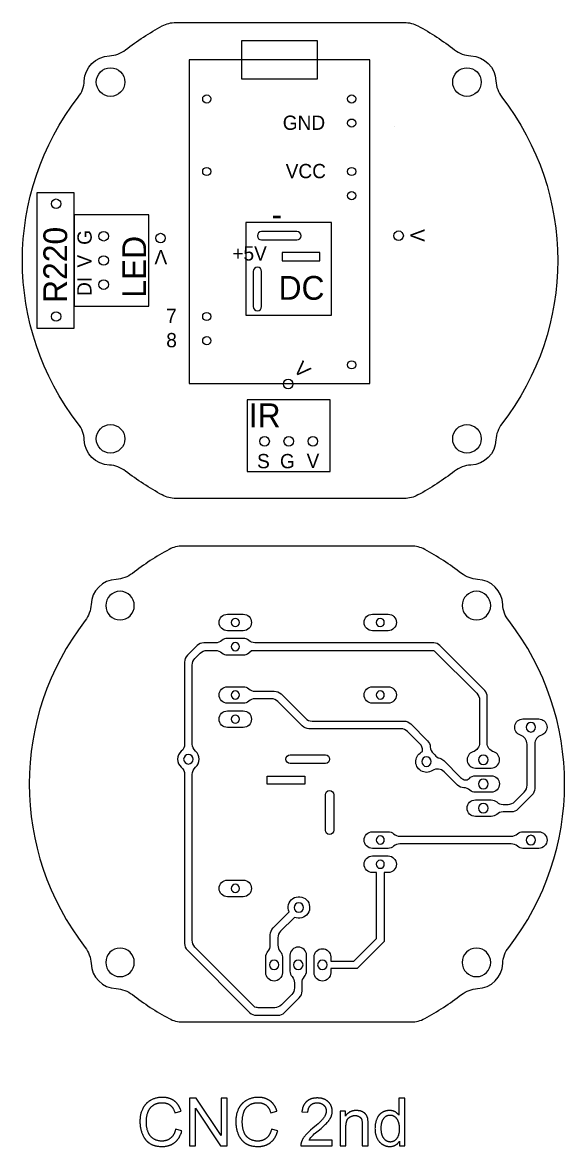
# Model space of a CAD drawing. Extents: x -280 to -109, y 243 to 362.
# Drawn here: x -166 to -109, y 243.9 to 362 of the extents above; entities that cross this region are included whole.
import ezdxf

# ---------------------------------------------------------------- set-up
doc = ezdxf.new("R2010")
doc.units = 0
for name, color, linetype in [('DEFAULT', 7, 'CONTINUOUS'), ('HOLES', 12, 'CONTINUOUS'), ('MASK', 7, 'CONTINUOUS'), ('TRACES', 96, 'CONTINUOUS')]:
    doc.layers.add(name, color=color, linetype=linetype)
doc.styles.add('MILLIMETER_SMALL', font='txt')

msp = doc.modelspace()

# ---------------------------------------------------------------- linework, layer by layer
at = {"layer": 'DEFAULT'}
for points in [[(-149.87, 312, -0.124369), (-151.3, 312.36, -0.041168), (-155.16, 314.87, 0.154982), (-156.86, 315.5, -0.388392), (-159.5, 318.14, 0.154982), (-160.13, 319.84, -0.342253), (-160.13, 354.16, 0.154982), (-159.5, 355.86, -0.388392), (-156.86, 358.5, 0.154982), (-155.16, 359.13, -0.041168), (-151.3, 361.64, -0.124369), (-149.87, 362), (-125.84, 362, -0.124369), (-124.42, 361.64, -0.041168), (-120.56, 359.13, 0.154982), (-118.85, 358.5, -0.388392), (-116.21, 355.86, 0.154982), (-115.59, 354.16, -0.342253), (-115.59, 319.84, 0.154982), (-116.21, 318.14, -0.388392), (-118.85, 315.5, 0.154982), (-120.56, 314.87, -0.041168), (-124.42, 312.36, -0.124369), (-125.84, 312)], [(-125.13, 257, 0.124369), (-123.7, 257.36, 0.041168), (-119.84, 259.87, -0.154982), (-118.14, 260.5, 0.388392), (-115.5, 263.14, -0.154982), (-114.87, 264.84, 0.342253), (-114.87, 299.16, -0.154982), (-115.5, 300.86, 0.388392), (-118.14, 303.5, -0.154982), (-119.84, 304.13, 0.041168), (-123.7, 306.64, 0.124369), (-125.13, 307), (-149.16, 307, 0.124369), (-150.58, 306.64, 0.041168), (-154.44, 304.13, -0.154982), (-156.15, 303.5, 0.388392), (-158.79, 300.86, -0.154982), (-159.41, 299.16, 0.342253), (-159.41, 264.84, -0.154982), (-158.79, 263.14, 0.388392), (-156.15, 260.5, -0.154982), (-154.44, 259.87, 0.041168), (-150.58, 257.36, 0.124369), (-149.16, 257)], [(-136.73, 244), (-133.42, 244), (-133.42, 244.59), (-135.87, 244.59, -0.091803), (-134.91, 245.55), (-134.6, 245.82), (-134.34, 246.05), (-134.23, 246.16), (-134.13, 246.26), (-134.04, 246.35), (-133.96, 246.43), (-133.89, 246.51), (-133.83, 246.59), (-133.8, 246.63), (-133.77, 246.67), (-133.74, 246.7), (-133.72, 246.74), (-133.69, 246.78), (-133.67, 246.82), (-133.65, 246.86), (-133.62, 246.89), (-133.61, 246.93), (-133.59, 246.97), (-133.57, 247), (-133.55, 247.04), (-133.54, 247.08), (-133.52, 247.11), (-133.51, 247.15), (-133.5, 247.19), (-133.49, 247.22), (-133.48, 247.26), (-133.47, 247.3), (-133.46, 247.33), (-133.45, 247.37), (-133.45, 247.41), (-133.44, 247.44), (-133.44, 247.48), (-133.44, 247.52), (-133.43, 247.56), (-133.43, 247.59), (-133.43, 247.63), (-133.43, 247.67), (-133.43, 247.7), (-133.43, 247.74), (-133.44, 247.77), (-133.44, 247.81), (-133.45, 247.84), (-133.45, 247.88), (-133.46, 247.91), (-133.46, 247.95), (-133.47, 247.98), (-133.48, 248.01), (-133.49, 248.05), (-133.5, 248.08), (-133.51, 248.11), (-133.52, 248.14), (-133.54, 248.17), (-133.55, 248.2), (-133.56, 248.23), (-133.58, 248.26), (-133.59, 248.29), (-133.61, 248.32), (-133.63, 248.35), (-133.65, 248.38), (-133.67, 248.41), (-133.69, 248.43), (-133.71, 248.46), (-133.73, 248.49), (-133.75, 248.52), (-133.78, 248.54), (-133.8, 248.57), (-133.82, 248.59), (-133.85, 248.62), (-133.88, 248.64), (-133.9, 248.67), (-133.93, 248.69), (-133.96, 248.71), (-133.99, 248.73), (-134.02, 248.75), (-134.05, 248.77), (-134.08, 248.79), (-134.11, 248.81), (-134.14, 248.83), (-134.17, 248.85), (-134.21, 248.86), (-134.24, 248.88), (-134.27, 248.89), (-134.31, 248.9), (-134.34, 248.92), (-134.38, 248.93), (-134.42, 248.94), (-134.45, 248.95), (-134.49, 248.96), (-134.53, 248.97), (-134.57, 248.98), (-134.61, 248.99), (-134.65, 248.99), (-134.69, 249), (-134.73, 249), (-134.77, 249.01), (-134.81, 249.01), (-134.86, 249.01), (-134.9, 249.02), (-134.94, 249.02), (-134.99, 249.02), (-135.08, 249.02), (-135.12, 249.01), (-135.16, 249.01), (-135.2, 249.01), (-135.25, 249), (-135.29, 249), (-135.33, 248.99), (-135.37, 248.99), (-135.41, 248.98), (-135.44, 248.97), (-135.48, 248.97), (-135.52, 248.96), (-135.56, 248.95), (-135.59, 248.94), (-135.63, 248.92), (-135.66, 248.91), (-135.7, 248.9), (-135.73, 248.89), (-135.77, 248.87), (-135.8, 248.86), (-135.83, 248.84), (-135.86, 248.83), (-135.89, 248.81), (-135.92, 248.79), (-135.95, 248.77), (-135.98, 248.75), (-136.01, 248.73), (-136.04, 248.71), (-136.07, 248.69), (-136.1, 248.67), (-136.12, 248.65), (-136.15, 248.62), (-136.17, 248.6), (-136.2, 248.57), (-136.22, 248.55), (-136.25, 248.52), (-136.27, 248.5), (-136.29, 248.47), (-136.31, 248.44), (-136.33, 248.41), (-136.35, 248.38), (-136.37, 248.35), (-136.39, 248.32), (-136.41, 248.29), (-136.42, 248.26), (-136.44, 248.23), (-136.46, 248.19), (-136.47, 248.16), (-136.49, 248.12), (-136.5, 248.09), (-136.51, 248.05), (-136.52, 248.02), (-136.54, 247.98), (-136.55, 247.94), (-136.56, 247.9), (-136.57, 247.86), (-136.57, 247.82), (-136.58, 247.78), (-136.59, 247.74), (-136.6, 247.7), (-136.6, 247.66), (-136.61, 247.62), (-136.61, 247.57), (-135.98, 247.51), (-135.98, 247.54), (-135.98, 247.57), (-135.98, 247.59), (-135.98, 247.62), (-135.97, 247.65), (-135.97, 247.68), (-135.97, 247.7), (-135.96, 247.73), (-135.96, 247.76), (-135.95, 247.78), (-135.95, 247.81), (-135.94, 247.83), (-135.93, 247.86), (-135.93, 247.88), (-135.92, 247.9), (-135.91, 247.93), (-135.9, 247.95), (-135.89, 247.97), (-135.88, 247.99), (-135.87, 248.02), (-135.86, 248.04), (-135.85, 248.06), (-135.84, 248.08), (-135.83, 248.1), (-135.81, 248.12), (-135.8, 248.14), (-135.79, 248.16), (-135.77, 248.17), (-135.76, 248.19), (-135.74, 248.21), (-135.73, 248.23), (-135.71, 248.24), (-135.69, 248.26), (-135.68, 248.28), (-135.66, 248.29), (-135.64, 248.31), (-135.62, 248.32), (-135.61, 248.33), (-135.59, 248.35), (-135.57, 248.36), (-135.55, 248.37), (-135.53, 248.38), (-135.51, 248.39), (-135.49, 248.41), (-135.47, 248.42), (-135.44, 248.43), (-135.42, 248.43), (-135.4, 248.44), (-135.38, 248.45), (-135.36, 248.46), (-135.33, 248.47), (-135.31, 248.47), (-135.29, 248.48), (-135.26, 248.48), (-135.24, 248.49), (-135.21, 248.49), (-135.19, 248.5), (-135.16, 248.5), (-135.14, 248.5), (-135.11, 248.51), (-135.08, 248.51), (-135.06, 248.51), (-135.03, 248.51), (-135, 248.51), (-134.98, 248.51), (-134.95, 248.51), (-134.92, 248.51), (-134.9, 248.51), (-134.87, 248.5), (-134.85, 248.5), (-134.83, 248.5), (-134.8, 248.49), (-134.78, 248.49), (-134.76, 248.48), (-134.73, 248.48), (-134.71, 248.47), (-134.69, 248.47), (-134.67, 248.46), (-134.64, 248.45), (-134.62, 248.45), (-134.6, 248.44), (-134.58, 248.43), (-134.56, 248.42), (-134.54, 248.41), (-134.52, 248.4), (-134.5, 248.39), (-134.48, 248.38), (-134.46, 248.37), (-134.44, 248.36), (-134.43, 248.34), (-134.41, 248.33), (-134.39, 248.32), (-134.37, 248.3), (-134.36, 248.29), (-134.34, 248.27), (-134.32, 248.26), (-134.31, 248.24), (-134.29, 248.23), (-134.28, 248.21), (-134.26, 248.19), (-134.25, 248.18), (-134.23, 248.16), (-134.22, 248.14), (-134.21, 248.13), (-134.2, 248.11), (-134.18, 248.09), (-134.17, 248.07), (-134.16, 248.05), (-134.15, 248.04), (-134.14, 248.02), (-134.13, 248), (-134.13, 247.98), (-134.12, 247.96), (-134.11, 247.94), (-134.1, 247.92), (-134.1, 247.9), (-134.09, 247.88), (-134.09, 247.86), (-134.08, 247.84), (-134.08, 247.82), (-134.07, 247.8), (-134.07, 247.78), (-134.07, 247.75), (-134.07, 247.73), (-134.06, 247.71), (-134.06, 247.69), (-134.06, 247.67), (-134.06, 247.64), (-134.06, 247.62), (-134.06, 247.6), (-134.06, 247.58), (-134.07, 247.56), (-134.07, 247.53), (-134.07, 247.51), (-134.08, 247.49), (-134.08, 247.47), (-134.08, 247.44), (-134.09, 247.42), (-134.1, 247.4), (-134.1, 247.38), (-134.11, 247.35), (-134.12, 247.33), (-134.12, 247.31), (-134.13, 247.29), (-134.14, 247.26), (-134.15, 247.24), (-134.16, 247.22), (-134.17, 247.19), (-134.18, 247.17), (-134.2, 247.15), (-134.22, 247.1), (-134.25, 247.05), (-134.28, 247), (-134.31, 246.95), (-134.35, 246.91), (-134.39, 246.86), (-134.43, 246.8), (-134.47, 246.75), (-134.52, 246.69), (-134.58, 246.63), (-134.64, 246.57), (-134.77, 246.45), (-134.91, 246.31), (-135.07, 246.16), (-135.45, 245.85), (-135.7, 245.64), (-135.81, 245.54), (-135.91, 245.44), (-136.01, 245.35), (-136.1, 245.26), (-136.18, 245.17), (-136.25, 245.09), (-136.29, 245.05), (-136.32, 245.01), (-136.35, 244.97), (-136.38, 244.93), (-136.41, 244.89), (-136.44, 244.84), (-136.47, 244.8), (-136.49, 244.76), (-136.52, 244.72), (-136.54, 244.68), (-136.56, 244.64), (-136.58, 244.59), (-136.6, 244.55), (-136.62, 244.51), (-136.64, 244.47), (-136.66, 244.43), (-136.66, 244.4), (-136.67, 244.37), (-136.68, 244.35), (-136.69, 244.32), (-136.7, 244.3), (-136.7, 244.27), (-136.71, 244.24), (-136.71, 244.22), (-136.72, 244.19), (-136.72, 244.16), (-136.72, 244.14), (-136.72, 244.11), (-136.73, 244.08), (-136.73, 244.06), (-136.73, 244.03)]]:
    msp.add_lwpolyline(points, format="xyb", close=True, dxfattribs=at)
for points in [[(-133.5, 341), (-142.5, 341), (-142.5, 331.25), (-133.5, 331.25)], [(-149.9, 245.75), (-149.91, 245.67), (-149.93, 245.6), (-149.96, 245.53), (-149.97, 245.49), (-149.98, 245.46), (-149.99, 245.42), (-150.01, 245.39), (-150.02, 245.36), (-150.03, 245.32), (-150.05, 245.29), (-150.06, 245.26), (-150.08, 245.23), (-150.09, 245.2), (-150.11, 245.17), (-150.13, 245.14), (-150.15, 245.11), (-150.16, 245.08), (-150.18, 245.06), (-150.2, 245.03), (-150.22, 245.01), (-150.24, 244.98), (-150.26, 244.96), (-150.28, 244.93), (-150.3, 244.91), (-150.33, 244.89), (-150.35, 244.86), (-150.37, 244.84), (-150.39, 244.82), (-150.42, 244.8), (-150.44, 244.78), (-150.47, 244.76), (-150.49, 244.74), (-150.52, 244.73), (-150.54, 244.71), (-150.57, 244.69), (-150.59, 244.68), (-150.62, 244.66), (-150.65, 244.65), (-150.68, 244.63), (-150.7, 244.62), (-150.73, 244.61), (-150.76, 244.59), (-150.79, 244.58), (-150.82, 244.57), (-150.85, 244.56), (-150.88, 244.55), (-150.91, 244.54), (-150.94, 244.53), (-150.97, 244.53), (-151, 244.52), (-151.03, 244.51), (-151.06, 244.51), (-151.09, 244.5), (-151.12, 244.5), (-151.16, 244.49), (-151.19, 244.49), (-151.22, 244.49), (-151.26, 244.48), (-151.29, 244.48), (-151.32, 244.48), (-151.36, 244.48), (-151.42, 244.48), (-151.47, 244.48), (-151.53, 244.49), (-151.58, 244.5), (-151.64, 244.5), (-151.69, 244.51), (-151.75, 244.53), (-151.8, 244.54), (-151.85, 244.55), (-151.9, 244.57), (-151.96, 244.59), (-152.01, 244.61), (-152.06, 244.64), (-152.11, 244.66), (-152.16, 244.69), (-152.21, 244.72), (-152.23, 244.73), (-152.26, 244.75), (-152.28, 244.76), (-152.3, 244.78), (-152.32, 244.8), (-152.35, 244.81), (-152.37, 244.83), (-152.39, 244.85), (-152.41, 244.87), (-152.43, 244.89), (-152.45, 244.91), (-152.47, 244.93), (-152.49, 244.95), (-152.51, 244.97), (-152.53, 244.99), (-152.55, 245.01), (-152.57, 245.03), (-152.58, 245.06), (-152.6, 245.08), (-152.62, 245.1), (-152.63, 245.13), (-152.65, 245.15), (-152.66, 245.18), (-152.68, 245.2), (-152.69, 245.23), (-152.71, 245.26), (-152.72, 245.28), (-152.74, 245.31), (-152.75, 245.34), (-152.76, 245.37), (-152.78, 245.43), (-152.81, 245.49), (-152.83, 245.55), (-152.85, 245.61), (-152.87, 245.67), (-152.88, 245.74), (-152.9, 245.81), (-152.91, 245.87), (-152.92, 245.94), (-152.94, 246.01), (-152.94, 246.08), (-152.95, 246.16), (-152.96, 246.23), (-152.96, 246.31), (-152.97, 246.38), (-152.97, 246.46), (-152.97, 246.54), (-152.97, 246.6), (-152.97, 246.66), (-152.97, 246.72), (-152.96, 246.78), (-152.96, 246.85), (-152.95, 246.91), (-152.94, 246.97), (-152.93, 247.03), (-152.92, 247.09), (-152.91, 247.15), (-152.9, 247.21), (-152.88, 247.26), (-152.87, 247.32), (-152.85, 247.38), (-152.83, 247.44), (-152.81, 247.5), (-152.8, 247.53), (-152.79, 247.56), (-152.78, 247.58), (-152.77, 247.61), (-152.76, 247.64), (-152.75, 247.67), (-152.73, 247.69), (-152.72, 247.72), (-152.71, 247.75), (-152.69, 247.77), (-152.68, 247.8), (-152.66, 247.82), (-152.65, 247.85), (-152.63, 247.87), (-152.62, 247.89), (-152.6, 247.92), (-152.58, 247.94), (-152.56, 247.96), (-152.55, 247.98), (-152.53, 248.01), (-152.51, 248.03), (-152.49, 248.05), (-152.47, 248.07), (-152.45, 248.09), (-152.43, 248.11), (-152.41, 248.13), (-152.39, 248.15), (-152.36, 248.17), (-152.34, 248.19), (-152.32, 248.2), (-152.29, 248.22), (-152.27, 248.24), (-152.25, 248.26), (-152.22, 248.27), (-152.2, 248.29), (-152.17, 248.3), (-152.14, 248.32), (-152.12, 248.33), (-152.09, 248.35), (-152.07, 248.36), (-152.04, 248.37), (-152.01, 248.39), (-151.98, 248.4), (-151.95, 248.41), (-151.92, 248.42), (-151.9, 248.43), (-151.87, 248.44), (-151.84, 248.45), (-151.81, 248.46), (-151.78, 248.46), (-151.74, 248.47), (-151.71, 248.48), (-151.68, 248.48), (-151.65, 248.49), (-151.62, 248.49), (-151.58, 248.5), (-151.52, 248.51), (-151.45, 248.51), (-151.38, 248.51), (-151.31, 248.52), (-151.25, 248.52), (-151.18, 248.51), (-151.13, 248.51), (-151.1, 248.5), (-151.07, 248.5), (-151.04, 248.5), (-151.01, 248.49), (-150.98, 248.49), (-150.96, 248.48), (-150.93, 248.47), (-150.9, 248.47), (-150.88, 248.46), (-150.85, 248.45), (-150.82, 248.45), (-150.8, 248.44), (-150.77, 248.43), (-150.75, 248.42), (-150.72, 248.41), (-150.7, 248.4), (-150.68, 248.39), (-150.65, 248.38), (-150.63, 248.36), (-150.61, 248.35), (-150.58, 248.34), (-150.56, 248.33), (-150.54, 248.31), (-150.52, 248.3), (-150.5, 248.28), (-150.48, 248.27), (-150.46, 248.25), (-150.44, 248.23), (-150.42, 248.22), (-150.4, 248.2), (-150.38, 248.18), (-150.36, 248.16), (-150.34, 248.14), (-150.32, 248.12), (-150.3, 248.1), (-150.28, 248.08), (-150.27, 248.06), (-150.25, 248.04), (-150.23, 248.02), (-150.22, 247.99), (-150.2, 247.97), (-150.18, 247.94), (-150.17, 247.92), (-150.15, 247.89), (-150.14, 247.87), (-150.12, 247.84), (-150.1, 247.78), (-150.07, 247.73), (-150.04, 247.67), (-150.02, 247.6), (-149.99, 247.54), (-149.97, 247.47), (-149.32, 247.63), (-149.35, 247.71), (-149.36, 247.75), (-149.38, 247.79), (-149.39, 247.84), (-149.41, 247.88), (-149.42, 247.91), (-149.44, 247.95), (-149.46, 247.99), (-149.48, 248.03), (-149.5, 248.07), (-149.51, 248.1), (-149.53, 248.14), (-149.56, 248.17), (-149.58, 248.21), (-149.6, 248.24), (-149.62, 248.27), (-149.64, 248.31), (-149.67, 248.34), (-149.69, 248.37), (-149.72, 248.4), (-149.74, 248.43), (-149.77, 248.46), (-149.8, 248.49), (-149.82, 248.52), (-149.85, 248.55), (-149.88, 248.57), (-149.91, 248.6), (-149.94, 248.63), (-149.97, 248.65), (-150, 248.68), (-150.03, 248.7), (-150.06, 248.72), (-150.1, 248.75), (-150.13, 248.77), (-150.16, 248.79), (-150.2, 248.81), (-150.23, 248.83), (-150.27, 248.85), (-150.3, 248.87), (-150.34, 248.88), (-150.38, 248.9), (-150.41, 248.92), (-150.45, 248.93), (-150.49, 248.95), (-150.53, 248.96), (-150.56, 248.97), (-150.6, 248.99), (-150.64, 249), (-150.68, 249.01), (-150.72, 249.02), (-150.76, 249.03), (-150.81, 249.04), (-150.85, 249.04), (-150.89, 249.05), (-150.93, 249.06), (-150.98, 249.06), (-151.02, 249.07), (-151.07, 249.07), (-151.11, 249.08), (-151.2, 249.08), (-151.29, 249.08), (-151.38, 249.08), (-151.46, 249.08), (-151.54, 249.07), (-151.62, 249.06), (-151.7, 249.05), (-151.77, 249.04), (-151.85, 249.02), (-151.93, 249.01), (-152, 248.99), (-152.08, 248.96), (-152.15, 248.94), (-152.22, 248.91), (-152.3, 248.88), (-152.37, 248.85), (-152.44, 248.82), (-152.51, 248.78), (-152.54, 248.76), (-152.57, 248.74), (-152.61, 248.72), (-152.64, 248.7), (-152.67, 248.68), (-152.7, 248.66), (-152.73, 248.63), (-152.76, 248.61), (-152.8, 248.59), (-152.82, 248.56), (-152.85, 248.54), (-152.88, 248.51), (-152.91, 248.49), (-152.94, 248.46), (-152.97, 248.44), (-152.99, 248.41), (-153.02, 248.38), (-153.04, 248.35), (-153.07, 248.32), (-153.09, 248.29), (-153.12, 248.26), (-153.14, 248.23), (-153.17, 248.2), (-153.19, 248.17), (-153.21, 248.14), (-153.23, 248.11), (-153.25, 248.07), (-153.28, 248.04), (-153.3, 248), (-153.32, 247.97), (-153.35, 247.9), (-153.39, 247.82), (-153.42, 247.75), (-153.46, 247.67), (-153.48, 247.59), (-153.51, 247.51), (-153.54, 247.43), (-153.56, 247.35), (-153.58, 247.27), (-153.6, 247.18), (-153.61, 247.09), (-153.62, 247), (-153.63, 246.91), (-153.64, 246.82), (-153.65, 246.73), (-153.65, 246.63), (-153.65, 246.54), (-153.65, 246.45), (-153.65, 246.36), (-153.64, 246.27), (-153.64, 246.18), (-153.63, 246.1), (-153.62, 246.01), (-153.6, 245.93), (-153.59, 245.84), (-153.57, 245.76), (-153.55, 245.68), (-153.53, 245.6), (-153.5, 245.51), (-153.48, 245.43), (-153.45, 245.35), (-153.42, 245.27), (-153.39, 245.2), (-153.35, 245.12), (-153.32, 245.04), (-153.28, 244.97), (-153.24, 244.9), (-153.22, 244.87), (-153.2, 244.84), (-153.18, 244.8), (-153.16, 244.77), (-153.13, 244.74), (-153.11, 244.71), (-153.09, 244.68), (-153.06, 244.65), (-153.04, 244.62), (-153.01, 244.59), (-152.99, 244.56), (-152.96, 244.53), (-152.94, 244.5), (-152.91, 244.48), (-152.88, 244.45), (-152.86, 244.43), (-152.83, 244.4), (-152.8, 244.38), (-152.77, 244.35), (-152.74, 244.33), (-152.71, 244.31), (-152.68, 244.29), (-152.65, 244.26), (-152.62, 244.24), (-152.59, 244.22), (-152.55, 244.2), (-152.52, 244.18), (-152.49, 244.17), (-152.45, 244.15), (-152.42, 244.13), (-152.38, 244.12), (-152.35, 244.1), (-152.31, 244.08), (-152.27, 244.07), (-152.23, 244.06), (-152.2, 244.04), (-152.16, 244.03), (-152.12, 244.02), (-152.08, 244.01), (-152.04, 244), (-152, 243.99), (-151.95, 243.98), (-151.87, 243.96), (-151.78, 243.95), (-151.69, 243.94), (-151.6, 243.93), (-151.5, 243.92), (-151.4, 243.92), (-151.3, 243.91), (-151.26, 243.92), (-151.21, 243.92), (-151.16, 243.92), (-151.11, 243.92), (-151.07, 243.93), (-151.02, 243.93), (-150.97, 243.94), (-150.93, 243.94), (-150.88, 243.95), (-150.84, 243.96), (-150.8, 243.97), (-150.75, 243.97), (-150.71, 243.99), (-150.67, 244), (-150.63, 244.01), (-150.58, 244.02), (-150.54, 244.04), (-150.5, 244.05), (-150.46, 244.07), (-150.42, 244.08), (-150.38, 244.1), (-150.34, 244.12), (-150.31, 244.14), (-150.27, 244.16), (-150.23, 244.18), (-150.19, 244.2), (-150.16, 244.22), (-150.12, 244.24), (-150.09, 244.27), (-150.05, 244.29), (-150.02, 244.32), (-149.98, 244.34), (-149.95, 244.37), (-149.92, 244.4), (-149.88, 244.43), (-149.85, 244.46), (-149.82, 244.49), (-149.79, 244.52), (-149.76, 244.55), (-149.73, 244.58), (-149.71, 244.61), (-149.68, 244.65), (-149.65, 244.68), (-149.62, 244.72), (-149.6, 244.75), (-149.57, 244.79), (-149.55, 244.83), (-149.53, 244.87), (-149.5, 244.91), (-149.48, 244.95), (-149.46, 244.99), (-149.44, 245.03), (-149.42, 245.07), (-149.4, 245.11), (-149.38, 245.16), (-149.36, 245.2), (-149.34, 245.25), (-149.32, 245.29), (-149.29, 245.39), (-149.26, 245.48), (-149.24, 245.58)], [(-148.43, 244), (-147.79, 244), (-147.79, 247.93), (-145.17, 244), (-144.49, 244), (-144.49, 249), (-145.12, 249), (-145.12, 245.07), (-147.75, 249), (-148.43, 249)], [(-139.81, 245.75), (-139.83, 245.67), (-139.85, 245.6), (-139.87, 245.53), (-139.89, 245.49), (-139.9, 245.46), (-139.91, 245.42), (-139.92, 245.39), (-139.94, 245.36), (-139.95, 245.32), (-139.97, 245.29), (-139.98, 245.26), (-140, 245.23), (-140.01, 245.2), (-140.03, 245.17), (-140.05, 245.14), (-140.06, 245.11), (-140.08, 245.08), (-140.1, 245.06), (-140.12, 245.03), (-140.14, 245.01), (-140.16, 244.98), (-140.18, 244.96), (-140.2, 244.93), (-140.22, 244.91), (-140.24, 244.89), (-140.27, 244.86), (-140.29, 244.84), (-140.31, 244.82), (-140.34, 244.8), (-140.36, 244.78), (-140.38, 244.76), (-140.41, 244.74), (-140.44, 244.73), (-140.46, 244.71), (-140.49, 244.69), (-140.51, 244.68), (-140.54, 244.66), (-140.57, 244.65), (-140.59, 244.63), (-140.62, 244.62), (-140.65, 244.61), (-140.68, 244.59), (-140.71, 244.58), (-140.73, 244.57), (-140.76, 244.56), (-140.79, 244.55), (-140.82, 244.54), (-140.85, 244.53), (-140.88, 244.53), (-140.91, 244.52), (-140.95, 244.51), (-140.98, 244.51), (-141.01, 244.5), (-141.04, 244.5), (-141.07, 244.49), (-141.11, 244.49), (-141.14, 244.49), (-141.17, 244.48), (-141.21, 244.48), (-141.24, 244.48), (-141.28, 244.48), (-141.33, 244.48), (-141.39, 244.48), (-141.45, 244.49), (-141.5, 244.5), (-141.56, 244.5), (-141.61, 244.51), (-141.66, 244.53), (-141.72, 244.54), (-141.77, 244.55), (-141.82, 244.57), (-141.87, 244.59), (-141.93, 244.61), (-141.98, 244.64), (-142.03, 244.66), (-142.08, 244.69), (-142.13, 244.72), (-142.15, 244.73), (-142.17, 244.75), (-142.2, 244.76), (-142.22, 244.78), (-142.24, 244.8), (-142.27, 244.81), (-142.29, 244.83), (-142.31, 244.85), (-142.33, 244.87), (-142.35, 244.89), (-142.37, 244.91), (-142.39, 244.93), (-142.41, 244.95), (-142.43, 244.97), (-142.45, 244.99), (-142.47, 245.01), (-142.48, 245.03), (-142.5, 245.06), (-142.52, 245.08), (-142.53, 245.1), (-142.55, 245.13), (-142.57, 245.15), (-142.58, 245.18), (-142.6, 245.2), (-142.61, 245.23), (-142.63, 245.26), (-142.64, 245.28), (-142.65, 245.31), (-142.67, 245.34), (-142.68, 245.37), (-142.7, 245.43), (-142.73, 245.49), (-142.75, 245.55), (-142.77, 245.61), (-142.78, 245.67), (-142.8, 245.74), (-142.82, 245.81), (-142.83, 245.87), (-142.84, 245.94), (-142.85, 246.01), (-142.86, 246.08), (-142.87, 246.16), (-142.88, 246.23), (-142.88, 246.31), (-142.89, 246.38), (-142.89, 246.46), (-142.89, 246.54), (-142.89, 246.6), (-142.89, 246.66), (-142.88, 246.72), (-142.88, 246.78), (-142.87, 246.85), (-142.87, 246.91), (-142.86, 246.97), (-142.85, 247.03), (-142.84, 247.09), (-142.83, 247.15), (-142.81, 247.21), (-142.8, 247.26), (-142.79, 247.32), (-142.77, 247.38), (-142.75, 247.44), (-142.73, 247.5), (-142.72, 247.53), (-142.71, 247.56), (-142.7, 247.58), (-142.69, 247.61), (-142.68, 247.64), (-142.67, 247.67), (-142.65, 247.69), (-142.64, 247.72), (-142.63, 247.75), (-142.61, 247.77), (-142.6, 247.8), (-142.58, 247.82), (-142.57, 247.85), (-142.55, 247.87), (-142.53, 247.89), (-142.52, 247.92), (-142.5, 247.94), (-142.48, 247.96), (-142.46, 247.98), (-142.45, 248.01), (-142.43, 248.03), (-142.41, 248.05), (-142.39, 248.07), (-142.37, 248.09), (-142.35, 248.11), (-142.33, 248.13), (-142.3, 248.15), (-142.28, 248.17), (-142.26, 248.19), (-142.24, 248.2), (-142.21, 248.22), (-142.19, 248.24), (-142.16, 248.26), (-142.14, 248.27), (-142.11, 248.29), (-142.09, 248.3), (-142.06, 248.32), (-142.04, 248.33), (-142.01, 248.35), (-141.98, 248.36), (-141.96, 248.37), (-141.93, 248.39), (-141.9, 248.4), (-141.87, 248.41), (-141.84, 248.42), (-141.81, 248.43), (-141.78, 248.44), (-141.75, 248.45), (-141.72, 248.46), (-141.69, 248.46), (-141.66, 248.47), (-141.63, 248.48), (-141.6, 248.48), (-141.57, 248.49), (-141.53, 248.49), (-141.5, 248.5), (-141.43, 248.51), (-141.37, 248.51), (-141.3, 248.51), (-141.23, 248.52), (-141.16, 248.52), (-141.1, 248.51), (-141.04, 248.51), (-141.01, 248.5), (-140.99, 248.5), (-140.96, 248.5), (-140.93, 248.49), (-140.9, 248.49), (-140.87, 248.48), (-140.85, 248.47), (-140.82, 248.47), (-140.79, 248.46), (-140.77, 248.45), (-140.74, 248.45), (-140.72, 248.44), (-140.69, 248.43), (-140.67, 248.42), (-140.64, 248.41), (-140.62, 248.4), (-140.59, 248.39), (-140.57, 248.38), (-140.55, 248.36), (-140.52, 248.35), (-140.5, 248.34), (-140.48, 248.33), (-140.46, 248.31), (-140.44, 248.3), (-140.41, 248.28), (-140.39, 248.27), (-140.37, 248.25), (-140.35, 248.23), (-140.33, 248.22), (-140.31, 248.2), (-140.29, 248.18), (-140.28, 248.16), (-140.26, 248.14), (-140.24, 248.12), (-140.22, 248.1), (-140.2, 248.08), (-140.19, 248.06), (-140.17, 248.04), (-140.15, 248.02), (-140.13, 247.99), (-140.12, 247.97), (-140.1, 247.94), (-140.09, 247.92), (-140.07, 247.89), (-140.06, 247.87), (-140.04, 247.84), (-140.01, 247.78), (-139.99, 247.73), (-139.96, 247.67), (-139.94, 247.6), (-139.91, 247.54), (-139.89, 247.47), (-139.24, 247.63), (-139.26, 247.71), (-139.28, 247.75), (-139.29, 247.79), (-139.31, 247.84), (-139.32, 247.88), (-139.34, 247.91), (-139.36, 247.95), (-139.38, 247.99), (-139.39, 248.03), (-139.41, 248.07), (-139.43, 248.1), (-139.45, 248.14), (-139.47, 248.17), (-139.5, 248.21), (-139.52, 248.24), (-139.54, 248.27), (-139.56, 248.31), (-139.59, 248.34), (-139.61, 248.37), (-139.64, 248.4), (-139.66, 248.43), (-139.69, 248.46), (-139.71, 248.49), (-139.74, 248.52), (-139.77, 248.55), (-139.8, 248.57), (-139.83, 248.6), (-139.86, 248.63), (-139.89, 248.65), (-139.92, 248.68), (-139.95, 248.7), (-139.98, 248.72), (-140.02, 248.75), (-140.05, 248.77), (-140.08, 248.79), (-140.12, 248.81), (-140.15, 248.83), (-140.19, 248.85), (-140.22, 248.87), (-140.26, 248.88), (-140.29, 248.9), (-140.33, 248.92), (-140.37, 248.93), (-140.41, 248.95), (-140.44, 248.96), (-140.48, 248.97), (-140.52, 248.99), (-140.56, 249), (-140.6, 249.01), (-140.64, 249.02), (-140.68, 249.03), (-140.72, 249.04), (-140.77, 249.04), (-140.81, 249.05), (-140.85, 249.06), (-140.9, 249.06), (-140.94, 249.07), (-140.98, 249.07), (-141.03, 249.08), (-141.12, 249.08), (-141.21, 249.08), (-141.29, 249.08), (-141.38, 249.08), (-141.46, 249.07), (-141.54, 249.06), (-141.61, 249.05), (-141.69, 249.04), (-141.77, 249.02), (-141.85, 249.01), (-141.92, 248.99), (-142, 248.96), (-142.07, 248.94), (-142.14, 248.91), (-142.21, 248.88), (-142.28, 248.85), (-142.35, 248.82), (-142.42, 248.78), (-142.46, 248.76), (-142.49, 248.74), (-142.52, 248.72), (-142.56, 248.7), (-142.59, 248.68), (-142.62, 248.66), (-142.65, 248.63), (-142.68, 248.61), (-142.71, 248.59), (-142.74, 248.56), (-142.77, 248.54), (-142.8, 248.51), (-142.83, 248.49), (-142.86, 248.46), (-142.88, 248.44), (-142.91, 248.41), (-142.94, 248.38), (-142.96, 248.35), (-142.99, 248.32), (-143.01, 248.29), (-143.04, 248.26), (-143.06, 248.23), (-143.08, 248.2), (-143.11, 248.17), (-143.13, 248.14), (-143.15, 248.11), (-143.17, 248.07), (-143.19, 248.04), (-143.21, 248), (-143.23, 247.97), (-143.27, 247.9), (-143.31, 247.82), (-143.34, 247.75), (-143.37, 247.67), (-143.4, 247.59), (-143.43, 247.51), (-143.45, 247.43), (-143.48, 247.35), (-143.5, 247.27), (-143.51, 247.18), (-143.53, 247.09), (-143.54, 247), (-143.55, 246.91), (-143.56, 246.82), (-143.57, 246.73), (-143.57, 246.63), (-143.57, 246.54), (-143.57, 246.45), (-143.57, 246.36), (-143.56, 246.27), (-143.55, 246.18), (-143.54, 246.1), (-143.53, 246.01), (-143.52, 245.93), (-143.5, 245.84), (-143.49, 245.76), (-143.47, 245.68), (-143.45, 245.6), (-143.42, 245.51), (-143.4, 245.43), (-143.37, 245.35), (-143.34, 245.27), (-143.31, 245.2), (-143.27, 245.12), (-143.24, 245.04), (-143.2, 244.97), (-143.16, 244.9), (-143.14, 244.87), (-143.12, 244.84), (-143.1, 244.8), (-143.07, 244.77), (-143.05, 244.74), (-143.03, 244.71), (-143.01, 244.68), (-142.98, 244.65), (-142.96, 244.62), (-142.93, 244.59), (-142.91, 244.56), (-142.88, 244.53), (-142.86, 244.5), (-142.83, 244.48), (-142.8, 244.45), (-142.77, 244.43), (-142.75, 244.4), (-142.72, 244.38), (-142.69, 244.35), (-142.66, 244.33), (-142.63, 244.31), (-142.6, 244.29), (-142.57, 244.26), (-142.54, 244.24), (-142.5, 244.22), (-142.47, 244.2), (-142.44, 244.18), (-142.4, 244.17), (-142.37, 244.15), (-142.34, 244.13), (-142.3, 244.12), (-142.26, 244.1), (-142.23, 244.08), (-142.19, 244.07), (-142.15, 244.06), (-142.11, 244.04), (-142.08, 244.03), (-142.04, 244.02), (-142, 244.01), (-141.95, 244), (-141.91, 243.99), (-141.87, 243.98), (-141.79, 243.96), (-141.7, 243.95), (-141.61, 243.94), (-141.51, 243.93), (-141.42, 243.92), (-141.32, 243.92), (-141.22, 243.91), (-141.17, 243.92), (-141.13, 243.92), (-141.08, 243.92), (-141.03, 243.92), (-140.98, 243.93), (-140.94, 243.93), (-140.89, 243.94), (-140.85, 243.94), (-140.8, 243.95), (-140.76, 243.96), (-140.71, 243.97), (-140.67, 243.97), (-140.63, 243.99), (-140.59, 244), (-140.54, 244.01), (-140.5, 244.02), (-140.46, 244.04), (-140.42, 244.05), (-140.38, 244.07), (-140.34, 244.08), (-140.3, 244.1), (-140.26, 244.12), (-140.22, 244.14), (-140.19, 244.16), (-140.15, 244.18), (-140.11, 244.2), (-140.08, 244.22), (-140.04, 244.24), (-140, 244.27), (-139.97, 244.29), (-139.94, 244.32), (-139.9, 244.34), (-139.87, 244.37), (-139.84, 244.4), (-139.8, 244.43), (-139.77, 244.46), (-139.74, 244.49), (-139.71, 244.52), (-139.68, 244.55), (-139.65, 244.58), (-139.62, 244.61), (-139.6, 244.65), (-139.57, 244.68), (-139.54, 244.72), (-139.52, 244.75), (-139.49, 244.79), (-139.47, 244.83), (-139.44, 244.87), (-139.42, 244.91), (-139.4, 244.95), (-139.38, 244.99), (-139.36, 245.03), (-139.34, 245.07), (-139.32, 245.11), (-139.3, 245.16), (-139.28, 245.2), (-139.26, 245.25), (-139.24, 245.29), (-139.21, 245.39), (-139.18, 245.48), (-139.15, 245.58)], [(-126.37, 244.46), (-126.37, 244), (-125.8, 244), (-125.8, 249), (-126.41, 249), (-126.41, 247.2), (-126.43, 247.23), (-126.45, 247.26), (-126.47, 247.28), (-126.49, 247.31), (-126.52, 247.33), (-126.54, 247.36), (-126.56, 247.38), (-126.59, 247.4), (-126.62, 247.43), (-126.64, 247.45), (-126.67, 247.47), (-126.7, 247.49), (-126.73, 247.51), (-126.76, 247.53), (-126.79, 247.55), (-126.82, 247.56), (-126.85, 247.58), (-126.89, 247.6), (-126.92, 247.61), (-126.95, 247.62), (-126.99, 247.64), (-127.02, 247.65), (-127.06, 247.66), (-127.1, 247.67), (-127.13, 247.68), (-127.17, 247.68), (-127.21, 247.69), (-127.25, 247.69), (-127.28, 247.7), (-127.32, 247.7), (-127.36, 247.7), (-127.4, 247.7), (-127.46, 247.7), (-127.52, 247.7), (-127.57, 247.69), (-127.6, 247.69), (-127.62, 247.69), (-127.65, 247.68), (-127.68, 247.68), (-127.7, 247.67), (-127.73, 247.67), (-127.75, 247.66), (-127.78, 247.66), (-127.8, 247.65), (-127.83, 247.64), (-127.86, 247.64), (-127.88, 247.63), (-127.91, 247.62), (-127.93, 247.61), (-127.95, 247.6), (-127.98, 247.59), (-128, 247.58), (-128.03, 247.57), (-128.05, 247.56), (-128.07, 247.55), (-128.1, 247.53), (-128.12, 247.52), (-128.14, 247.51), (-128.17, 247.49), (-128.19, 247.48), (-128.21, 247.47), (-128.24, 247.45), (-128.26, 247.44), (-128.28, 247.42), (-128.3, 247.4), (-128.32, 247.39), (-128.34, 247.37), (-128.36, 247.35), (-128.38, 247.34), (-128.4, 247.32), (-128.42, 247.3), (-128.44, 247.28), (-128.46, 247.26), (-128.48, 247.24), (-128.49, 247.22), (-128.51, 247.2), (-128.53, 247.18), (-128.55, 247.16), (-128.56, 247.14), (-128.58, 247.11), (-128.59, 247.09), (-128.61, 247.07), (-128.62, 247.05), (-128.64, 247.02), (-128.65, 247), (-128.67, 246.97), (-128.68, 246.95), (-128.71, 246.9), (-128.73, 246.84), (-128.75, 246.79), (-128.78, 246.73), (-128.8, 246.68), (-128.82, 246.62), (-128.83, 246.56), (-128.85, 246.5), (-128.86, 246.44), (-128.88, 246.38), (-128.89, 246.32), (-128.9, 246.26), (-128.91, 246.2), (-128.92, 246.14), (-128.92, 246.07), (-128.93, 246.01), (-128.93, 245.94), (-128.93, 245.87), (-128.94, 245.81), (-128.93, 245.74), (-128.93, 245.67), (-128.93, 245.6), (-128.92, 245.54), (-128.92, 245.47), (-128.91, 245.41), (-128.9, 245.34), (-128.89, 245.28), (-128.87, 245.22), (-128.86, 245.16), (-128.84, 245.1), (-128.82, 245.04), (-128.8, 244.99), (-128.78, 244.93), (-128.76, 244.88), (-128.74, 244.82), (-128.71, 244.77), (-128.68, 244.72), (-128.66, 244.67), (-128.63, 244.62), (-128.6, 244.57), (-128.56, 244.53), (-128.53, 244.49), (-128.51, 244.46), (-128.5, 244.44), (-128.48, 244.42), (-128.46, 244.4), (-128.44, 244.38), (-128.42, 244.36), (-128.4, 244.34), (-128.38, 244.32), (-128.36, 244.31), (-128.34, 244.29), (-128.32, 244.27), (-128.3, 244.25), (-128.28, 244.24), (-128.26, 244.22), (-128.24, 244.2), (-128.22, 244.19), (-128.2, 244.17), (-128.17, 244.16), (-128.13, 244.13), (-128.1, 244.11), (-128.08, 244.1), (-128.06, 244.09), (-128.03, 244.08), (-128.01, 244.06), (-127.99, 244.05), (-127.96, 244.04), (-127.94, 244.03), (-127.92, 244.02), (-127.89, 244.01), (-127.87, 244), (-127.84, 243.99), (-127.82, 243.99), (-127.79, 243.98), (-127.77, 243.97), (-127.74, 243.96), (-127.72, 243.96), (-127.69, 243.95), (-127.67, 243.95), (-127.64, 243.94), (-127.62, 243.94), (-127.59, 243.93), (-127.56, 243.93), (-127.54, 243.93), (-127.51, 243.92), (-127.48, 243.92), (-127.46, 243.92), (-127.43, 243.92), (-127.38, 243.92), (-127.34, 243.92), (-127.3, 243.92), (-127.26, 243.92), (-127.22, 243.93), (-127.18, 243.93), (-127.14, 243.94), (-127.1, 243.94), (-127.06, 243.95), (-127.03, 243.96), (-126.99, 243.97), (-126.96, 243.98), (-126.92, 243.99), (-126.89, 244.01), (-126.86, 244.02), (-126.82, 244.04), (-126.79, 244.05), (-126.76, 244.07), (-126.73, 244.09), (-126.7, 244.11), (-126.67, 244.13), (-126.64, 244.15), (-126.61, 244.17), (-126.58, 244.2), (-126.56, 244.22), (-126.53, 244.25), (-126.51, 244.27), (-126.48, 244.3), (-126.46, 244.33), (-126.43, 244.36), (-126.41, 244.39), (-126.39, 244.42)], [(-132.04, 247.1), (-132.04, 247.62), (-132.6, 247.62), (-132.6, 244), (-131.98, 244), (-131.98, 245.98), (-131.98, 246.06), (-131.98, 246.14), (-131.97, 246.22), (-131.96, 246.3), (-131.96, 246.33), (-131.95, 246.37), (-131.95, 246.4), (-131.94, 246.44), (-131.94, 246.47), (-131.93, 246.5), (-131.92, 246.53), (-131.91, 246.56), (-131.9, 246.59), (-131.89, 246.62), (-131.88, 246.65), (-131.87, 246.67), (-131.86, 246.7), (-131.85, 246.72), (-131.84, 246.75), (-131.82, 246.77), (-131.82, 246.78), (-131.81, 246.79), (-131.8, 246.8), (-131.79, 246.81), (-131.79, 246.82), (-131.78, 246.83), (-131.77, 246.84), (-131.76, 246.85), (-131.76, 246.86), (-131.75, 246.87), (-131.74, 246.88), (-131.73, 246.89), (-131.72, 246.9), (-131.72, 246.9), (-131.71, 246.91), (-131.7, 246.92), (-131.68, 246.94), (-131.66, 246.95), (-131.64, 246.97), (-131.62, 246.98), (-131.61, 246.99), (-131.59, 247.01), (-131.57, 247.02), (-131.55, 247.03), (-131.53, 247.04), (-131.51, 247.05), (-131.49, 247.06), (-131.47, 247.07), (-131.45, 247.08), (-131.43, 247.09), (-131.41, 247.1), (-131.39, 247.11), (-131.37, 247.12), (-131.34, 247.12), (-131.32, 247.13), (-131.3, 247.13), (-131.28, 247.14), (-131.26, 247.15), (-131.23, 247.15), (-131.21, 247.15), (-131.19, 247.16), (-131.16, 247.16), (-131.14, 247.16), (-131.12, 247.17), (-131.09, 247.17), (-131.07, 247.17), (-131.05, 247.17), (-131.02, 247.17), (-130.99, 247.17), (-130.96, 247.17), (-130.93, 247.17), (-130.9, 247.16), (-130.87, 247.16), (-130.85, 247.15), (-130.82, 247.15), (-130.79, 247.14), (-130.78, 247.14), (-130.77, 247.13), (-130.75, 247.13), (-130.74, 247.13), (-130.73, 247.12), (-130.71, 247.12), (-130.7, 247.11), (-130.69, 247.11), (-130.68, 247.1), (-130.66, 247.1), (-130.65, 247.09), (-130.64, 247.08), (-130.63, 247.08), (-130.62, 247.07), (-130.6, 247.07), (-130.59, 247.06), (-130.58, 247.05), (-130.57, 247.04), (-130.56, 247.04), (-130.55, 247.03), (-130.54, 247.02), (-130.53, 247.01), (-130.52, 247.01), (-130.51, 247), (-130.5, 246.99), (-130.49, 246.98), (-130.48, 246.97), (-130.47, 246.97), (-130.46, 246.96), (-130.46, 246.95), (-130.45, 246.94), (-130.44, 246.93), (-130.43, 246.92), (-130.42, 246.91), (-130.42, 246.9), (-130.41, 246.89), (-130.4, 246.88), (-130.4, 246.87), (-130.39, 246.86), (-130.38, 246.85), (-130.38, 246.84), (-130.37, 246.83), (-130.36, 246.82), (-130.36, 246.81), (-130.35, 246.8), (-130.35, 246.79), (-130.34, 246.77), (-130.34, 246.76), (-130.34, 246.75), (-130.33, 246.74), (-130.33, 246.73), (-130.32, 246.71), (-130.32, 246.69), (-130.31, 246.66), (-130.3, 246.63), (-130.3, 246.6), (-130.29, 246.56), (-130.29, 246.53), (-130.28, 246.49), (-130.28, 246.46), (-130.27, 246.38), (-130.27, 246.29), (-130.27, 246.2), (-130.27, 244), (-129.65, 244), (-129.65, 246.23), (-129.66, 246.42), (-129.66, 246.59), (-129.67, 246.66), (-129.67, 246.72), (-129.68, 246.75), (-129.68, 246.78), (-129.68, 246.8), (-129.69, 246.82), (-129.7, 246.85), (-129.7, 246.89), (-129.71, 246.92), (-129.72, 246.95), (-129.73, 246.98), (-129.74, 247.01), (-129.75, 247.04), (-129.76, 247.07), (-129.78, 247.09), (-129.79, 247.12), (-129.8, 247.15), (-129.82, 247.18), (-129.83, 247.2), (-129.85, 247.23), (-129.86, 247.25), (-129.88, 247.28), (-129.89, 247.29), (-129.9, 247.3), (-129.91, 247.31), (-129.92, 247.32), (-129.93, 247.33), (-129.94, 247.34), (-129.95, 247.36), (-129.96, 247.37), (-129.97, 247.38), (-129.98, 247.39), (-129.99, 247.4), (-130, 247.41), (-130.01, 247.42), (-130.03, 247.43), (-130.04, 247.44), (-130.05, 247.45), (-130.08, 247.47), (-130.1, 247.49), (-130.13, 247.5), (-130.16, 247.52), (-130.19, 247.54), (-130.22, 247.55), (-130.26, 247.57), (-130.29, 247.58), (-130.32, 247.6), (-130.36, 247.61), (-130.39, 247.62), (-130.43, 247.64), (-130.47, 247.65), (-130.5, 247.66), (-130.54, 247.66), (-130.58, 247.67), (-130.62, 247.68), (-130.65, 247.68), (-130.69, 247.69), (-130.73, 247.69), (-130.77, 247.7), (-130.81, 247.7), (-130.85, 247.7), (-130.89, 247.7), (-130.94, 247.7), (-130.98, 247.7), (-131.03, 247.7), (-131.07, 247.69), (-131.12, 247.69), (-131.16, 247.68), (-131.2, 247.67), (-131.25, 247.66), (-131.29, 247.65), (-131.33, 247.64), (-131.37, 247.63), (-131.41, 247.62), (-131.45, 247.6), (-131.48, 247.59), (-131.52, 247.57), (-131.56, 247.55), (-131.59, 247.53), (-131.63, 247.51), (-131.66, 247.49), (-131.69, 247.47), (-131.73, 247.44), (-131.76, 247.42), (-131.79, 247.39), (-131.82, 247.37), (-131.85, 247.34), (-131.88, 247.31), (-131.91, 247.28), (-131.94, 247.24), (-131.97, 247.21), (-131.99, 247.18), (-132.02, 247.14)], [(-128.3, 245.81), (-128.3, 245.72), (-128.3, 245.64), (-128.29, 245.56), (-128.29, 245.48), (-128.28, 245.44), (-128.28, 245.41), (-128.27, 245.37), (-128.26, 245.33), (-128.26, 245.3), (-128.25, 245.27), (-128.24, 245.23), (-128.23, 245.2), (-128.22, 245.17), (-128.21, 245.14), (-128.2, 245.1), (-128.19, 245.07), (-128.18, 245.04), (-128.17, 245.02), (-128.15, 244.99), (-128.14, 244.96), (-128.13, 244.93), (-128.11, 244.91), (-128.1, 244.88), (-128.08, 244.86), (-128.06, 244.83), (-128.05, 244.81), (-128.03, 244.79), (-128.01, 244.77), (-127.99, 244.75), (-127.97, 244.73), (-127.96, 244.71), (-127.94, 244.69), (-127.92, 244.67), (-127.9, 244.65), (-127.88, 244.63), (-127.86, 244.62), (-127.84, 244.6), (-127.82, 244.59), (-127.8, 244.57), (-127.78, 244.56), (-127.76, 244.54), (-127.73, 244.53), (-127.71, 244.52), (-127.69, 244.51), (-127.67, 244.5), (-127.65, 244.49), (-127.63, 244.48), (-127.6, 244.47), (-127.58, 244.46), (-127.56, 244.46), (-127.54, 244.45), (-127.51, 244.44), (-127.49, 244.44), (-127.47, 244.43), (-127.44, 244.43), (-127.42, 244.43), (-127.39, 244.43), (-127.37, 244.42), (-127.34, 244.42), (-127.32, 244.42), (-127.29, 244.42), (-127.27, 244.42), (-127.25, 244.43), (-127.22, 244.43), (-127.2, 244.43), (-127.17, 244.43), (-127.15, 244.44), (-127.13, 244.44), (-127.1, 244.45), (-127.08, 244.45), (-127.06, 244.46), (-127.04, 244.47), (-127.01, 244.48), (-126.99, 244.49), (-126.97, 244.49), (-126.95, 244.5), (-126.93, 244.52), (-126.91, 244.53), (-126.88, 244.54), (-126.86, 244.55), (-126.84, 244.56), (-126.82, 244.58), (-126.8, 244.59), (-126.78, 244.61), (-126.77, 244.62), (-126.75, 244.64), (-126.73, 244.66), (-126.71, 244.67), (-126.69, 244.69), (-126.67, 244.71), (-126.65, 244.73), (-126.64, 244.75), (-126.62, 244.77), (-126.6, 244.79), (-126.59, 244.82), (-126.57, 244.84), (-126.56, 244.86), (-126.54, 244.89), (-126.53, 244.91), (-126.51, 244.94), (-126.5, 244.96), (-126.49, 244.99), (-126.48, 245.02), (-126.46, 245.05), (-126.45, 245.08), (-126.44, 245.11), (-126.43, 245.14), (-126.43, 245.17), (-126.42, 245.2), (-126.41, 245.23), (-126.4, 245.26), (-126.39, 245.3), (-126.39, 245.33), (-126.38, 245.37), (-126.37, 245.44), (-126.37, 245.51), (-126.36, 245.59), (-126.36, 245.67), (-126.36, 245.76), (-126.36, 245.85), (-126.36, 245.93), (-126.37, 246.02), (-126.37, 246.1), (-126.38, 246.18), (-126.39, 246.22), (-126.4, 246.26), (-126.4, 246.29), (-126.41, 246.33), (-126.42, 246.36), (-126.43, 246.4), (-126.44, 246.43), (-126.45, 246.47), (-126.46, 246.5), (-126.47, 246.53), (-126.48, 246.56), (-126.49, 246.59), (-126.5, 246.62), (-126.52, 246.65), (-126.53, 246.67), (-126.54, 246.7), (-126.56, 246.73), (-126.57, 246.75), (-126.59, 246.78), (-126.61, 246.8), (-126.62, 246.82), (-126.64, 246.85), (-126.66, 246.87), (-126.68, 246.89), (-126.7, 246.91), (-126.72, 246.93), (-126.73, 246.95), (-126.75, 246.96), (-126.77, 246.98), (-126.79, 247), (-126.81, 247.01), (-126.83, 247.03), (-126.85, 247.04), (-126.87, 247.06), (-126.9, 247.07), (-126.92, 247.08), (-126.94, 247.1), (-126.96, 247.11), (-126.98, 247.12), (-127.01, 247.13), (-127.03, 247.14), (-127.05, 247.14), (-127.07, 247.15), (-127.1, 247.16), (-127.12, 247.17), (-127.15, 247.17), (-127.17, 247.18), (-127.19, 247.18), (-127.22, 247.19), (-127.24, 247.19), (-127.27, 247.19), (-127.3, 247.19), (-127.32, 247.19), (-127.35, 247.19), (-127.37, 247.19), (-127.4, 247.19), (-127.42, 247.19), (-127.45, 247.19), (-127.47, 247.19), (-127.5, 247.18), (-127.52, 247.18), (-127.54, 247.17), (-127.57, 247.17), (-127.59, 247.16), (-127.61, 247.15), (-127.63, 247.15), (-127.66, 247.14), (-127.68, 247.13), (-127.7, 247.12), (-127.72, 247.11), (-127.74, 247.1), (-127.76, 247.09), (-127.79, 247.08), (-127.81, 247.06), (-127.83, 247.05), (-127.85, 247.04), (-127.87, 247.02), (-127.88, 247.01), (-127.9, 246.99), (-127.92, 246.97), (-127.94, 246.96), (-127.96, 246.94), (-127.98, 246.92), (-128, 246.9), (-128.01, 246.88), (-128.03, 246.86), (-128.05, 246.84), (-128.06, 246.82), (-128.08, 246.79), (-128.09, 246.77), (-128.11, 246.75), (-128.12, 246.72), (-128.14, 246.7), (-128.15, 246.67), (-128.16, 246.64), (-128.18, 246.61), (-128.19, 246.58), (-128.2, 246.55), (-128.21, 246.52), (-128.22, 246.49), (-128.23, 246.46), (-128.24, 246.43), (-128.24, 246.4), (-128.25, 246.36), (-128.26, 246.33), (-128.27, 246.29), (-128.27, 246.26), (-128.28, 246.22), (-128.29, 246.14), (-128.3, 246.06), (-128.3, 245.98), (-128.3, 245.89)]]:
    msp.add_lwpolyline(points, close=True, dxfattribs=at)
for centre in [(-156.74, 355.74), (-119.26, 355.74), (-156.74, 318.26), (-119.26, 318.26)]:
    msp.add_circle(centre, 1.5, dxfattribs=at)
at = {"layer": 'DEFAULT', "extrusion": (0, 0, -1)}
for centre in [(155.74, 300.74), (118.26, 300.74), (155.74, 263.26), (118.26, 263.26)]:
    msp.add_circle(centre, 1.5, dxfattribs=at)
at = {"layer": 'HOLES'}
for centre, radius in [((-146.62, 353.97), 0.43), ((-131.38, 353.97), 0.43), ((-131.38, 351.43), 0.43), ((-146.62, 346.35), 0.43), ((-131.38, 346.35), 0.43), ((-131.38, 343.81), 0.43), ((-162.46, 342.96), 0.5), ((-157.46, 339.54), 0.5), ((-157.46, 337), 0.5), ((-157.46, 334.46), 0.5), ((-162.46, 331.11), 0.5), ((-146.62, 331.11), 0.43), ((-146.62, 328.57), 0.43), ((-131.38, 326.03), 0.43), ((-140.54, 318), 0.5), ((-138, 318), 0.5), ((-135.46, 318), 0.5)]:
    msp.add_circle(centre, radius, dxfattribs=at)
at = {"layer": 'HOLES', "extrusion": (0, 0, -1)}
for centre, radius in [((143.62, 298.97), 0.43), ((128.38, 298.97), 0.43), ((143.62, 296.43), 0.43), ((143.62, 291.35), 0.43), ((128.38, 291.35), 0.43), ((143.62, 288.81), 0.43), ((112.54, 287.96), 0.5), ((117.54, 284.54), 0.5), ((117.54, 282), 0.5), ((117.54, 279.46), 0.5), ((128.38, 276.11), 0.43), ((112.54, 276.11), 0.5), ((128.38, 273.57), 0.43), ((143.62, 271.03), 0.43), ((139.54, 263), 0.5), ((137, 263), 0.5), ((134.46, 263), 0.5)]:
    msp.add_circle(centre, radius, dxfattribs=at)
at = {"layer": 'MASK'}
for points in [[(-142.98, 356.07), (-134.98, 356.07), (-134.98, 360.07), (-142.98, 360.07)], [(-148.48, 358.07), (-148.48, 324.07), (-129.48, 324.07), (-129.48, 358.07)], [(-164.48, 344.1), (-164.48, 329.88), (-160.56, 329.88), (-160.56, 344.1)], [(-160.57, 341.78), (-160.57, 332.19), (-152.72, 332.19), (-152.72, 341.78)], [(-142.37, 314.83), (-133.63, 314.83), (-133.63, 322.36), (-142.37, 322.36)]]:
    msp.add_lwpolyline(points, close=True, dxfattribs=at)
at = {"layer": 'TRACES'}
for points in [[(-126.85, 351.03), (-126.85, 351.03), (-126.85, 351.03)], [(-148.15, 296.03), (-148.15, 296.03), (-148.15, 296.03)]]:
    msp.add_lwpolyline(points, dxfattribs=at)
for points in [[(-140.85, 340.05, 1), (-140.85, 339.15), (-137.15, 339.15, 1), (-137.15, 340.05)], [(-140.85, 335.85, 1), (-141.75, 335.85), (-141.75, 332.15, 1), (-140.85, 332.15)], [(-142.79, 298.1), (-144.45, 298.1, -1), (-144.45, 299.84), (-142.79, 299.84, -1)], [(-127.55, 298.1), (-129.21, 298.1, -1), (-129.21, 299.84), (-127.55, 299.84, -1)], [(-149.3, 283.75, -0.216365), (-148.95, 283), (-148.95, 265.25, 0.198912), (-148.66, 264.54), (-142.11, 257.99, 0.198912), (-141.41, 257.7), (-139.15, 257.7, 0.198912), (-138.44, 257.99), (-136.89, 259.54, 0.198912), (-136.6, 260.25), (-136.6, 261.1, -0.186237), (-136.35, 261.76, 0.183039), (-136.13, 262.34), (-136.13, 264, 1), (-137.87, 264), (-137.87, 262.34, 0.179844), (-137.65, 261.76, -0.183039), (-137.4, 261.1), (-137.4, 260.58, -0.198912), (-137.69, 259.87), (-138.77, 258.79, -0.198912), (-139.48, 258.5), (-141.08, 258.5, -0.119482), (-141.55, 258.56), (-147.86, 264.87, -0.198912), (-148.15, 265.58), (-148.15, 283, -0.216365), (-147.81, 283.75, 0.453983), (-147.81, 285.45, -0.216365), (-148.15, 286.2), (-148.15, 294.48, -0.198912), (-147.86, 295.19), (-147.31, 295.74, -0.198912), (-146.6, 296.03), (-145.69, 296.03, -0.183039), (-145.03, 295.78, 0.179844), (-144.45, 295.56), (-142.79, 295.56, 0.183039), (-142.21, 295.78), (-141.91, 296.03), (-122.77, 296.03), (-122.7, 295.99), (-118.23, 291.53, -0.198912), (-117.94, 290.82), (-117.94, 286.32, -0.32609), (-118.64, 285.37, 0.855912), (-118.37, 283.67), (-116.71, 283.67, 0.855912), (-116.44, 285.37, -0.335241), (-117.14, 286.32), (-117.14, 291.15, 0.198386), (-117.39, 291.82), (-122.11, 296.54, 0.198361), (-122.76, 296.83), (-141.56, 296.83, -0.183069), (-142.21, 297.08, 0.179844), (-142.79, 297.3), (-144.45, 297.3, 0.183039), (-145.03, 297.08, -0.186237), (-145.69, 296.83), (-146.94, 296.83, 0.198912), (-147.64, 296.54), (-148.66, 295.52, 0.198912), (-148.95, 294.81), (-148.95, 286.2, -0.216365), (-149.3, 285.45, 0.453983)], [(-122.64, 285.05, 0.157116), (-122.13, 284.71, -0.128816), (-121.69, 284.46), (-119.93, 282.69, 0.116284), (-119.54, 282.45, 0.295829), (-119.01, 282.59, -0.207004), (-118.37, 282.87), (-116.71, 282.87, -1), (-116.71, 281.13), (-118.37, 281.13, -0.183039), (-118.95, 281.35, 0.178677), (-119.58, 281.6, -0.191698), (-120.26, 281.89), (-121.65, 283.28, 0.355585), (-122.9, 283.41, -1.115572), (-123.92, 285.4), (-123.92, 285.51, 0.198912), (-124.21, 286.22), (-125.5, 287.51, 0.198912), (-126.21, 287.81), (-135.88, 287.81, -0.198912), (-136.58, 288.1), (-139.14, 290.66, 0.198912), (-139.85, 290.95), (-141.55, 290.95, 0.183039), (-142.21, 290.7, -0.183039), (-142.79, 290.48), (-144.45, 290.48, -1), (-144.45, 292.22), (-142.79, 292.22, -0.183039), (-142.21, 292, 0.183039), (-141.55, 291.75), (-139.52, 291.75, -0.198912), (-138.81, 291.46), (-136.25, 288.9, 0.198912), (-135.55, 288.61), (-125.88, 288.61, -0.198912), (-125.17, 288.31), (-123.41, 286.55, -0.184878), (-123.12, 285.9, 0.202712), (-122.78, 285.2)], [(-127.55, 290.48), (-129.21, 290.48, -1), (-129.21, 292.22), (-127.55, 292.22, -1)], [(-142.79, 287.94), (-144.45, 287.94, -1), (-144.45, 289.68), (-142.79, 289.68, -1)], [(-112.43, 280.82), (-113.9, 279.35, -0.198912), (-114.61, 279.06), (-115.47, 279.06, 0.183039), (-116.13, 278.81, -0.179844), (-116.71, 278.59), (-118.37, 278.59, -1), (-118.37, 280.33), (-116.71, 280.33, -0.183039), (-116.13, 280.11, 0.186237), (-115.47, 279.86), (-114.94, 279.86, 0.198912), (-114.23, 280.15), (-113.23, 281.15, 0.198912), (-112.94, 281.86), (-112.94, 286.18, 0.32609), (-113.64, 287.13, -0.855912), (-113.37, 288.83), (-111.71, 288.83, -0.855912), (-111.44, 287.13, 0.335241), (-112.14, 286.18), (-112.14, 281.53, -0.198912)], [(-134.15, 285.05, -1), (-134.15, 284.15), (-137.85, 284.15, -1), (-137.85, 285.05)], [(-134.15, 280.85, -1), (-133.25, 280.85), (-133.25, 277.15, -1), (-134.15, 277.15)], [(-118, 275.71), (-126.31, 275.71, 0.183039), (-126.97, 275.46, -0.179844), (-127.55, 275.24), (-129.21, 275.24, -1), (-129.21, 276.98), (-127.55, 276.98, -0.183039), (-126.97, 276.76, 0.186237), (-126.31, 276.51), (-114.61, 276.51, 0.183039), (-113.95, 276.76, -0.179844), (-113.37, 276.98), (-111.71, 276.98, -1), (-111.71, 275.24), (-113.37, 275.24, -0.183039), (-113.95, 275.46, 0.186237), (-114.61, 275.71)], [(-129.21, 274.44), (-127.55, 274.44, -1), (-127.55, 272.7), (-127.98, 272.7), (-127.98, 265.44), (-130.82, 262.6), (-133.59, 262.6), (-133.59, 262.17, -1), (-135.33, 262.17), (-135.33, 263.83, -1), (-133.59, 263.83), (-133.59, 263.4), (-131.15, 263.4), (-128.78, 265.77), (-128.78, 272.7), (-129.21, 272.7, -1)], [(-142.79, 270.16), (-144.45, 270.16, -1), (-144.45, 271.9), (-142.79, 271.9, -1)], [(-137.4, 267.99), (-138.85, 266.55, 0.198912), (-139.14, 265.84), (-139.14, 265.53), (-139.14, 265.07, 0.183039), (-138.89, 264.41, -0.175608), (-138.67, 263.83), (-138.67, 262.17, -1), (-140.41, 262.17), (-140.41, 263.83, -0.183039), (-140.19, 264.41, 0.190478), (-139.94, 265.07), (-139.94, 265.53), (-139.94, 266.17, -0.198912), (-139.65, 266.88), (-137.97, 268.56, -5.451024)]]:
    msp.add_lwpolyline(points, format="xyb", close=True, dxfattribs=at)
for points in [[(-138.68, 336.97), (-134.72, 336.97), (-134.72, 337.83), (-138.68, 337.83)], [(-136.32, 281.97), (-140.28, 281.97), (-140.28, 282.83), (-136.32, 282.83)]]:
    msp.add_lwpolyline(points, close=True, dxfattribs=at)
for centre in [(-126.45, 339.6), (-151.48, 339.35), (-138.06, 324.02)]:
    msp.add_circle(centre, 0.5, dxfattribs=at)
at = {"layer": 'TRACES', "extrusion": (0, 0, -1)}
for centre in [(148.55, 284.6), (123.52, 284.35), (136.94, 269.02)]:
    msp.add_circle(centre, 0.5, dxfattribs=at)

# ---------------------------------------------------------------- texts
at = {"layer": 'MASK', "style": 'MILLIMETER_SMALL'}
for s, height, p in [('GND', 1.5, (-138.63, 350.72)), ('VCC', 1.5, (-138.32, 345.64)), ('-', 2.5, (-139.81, 340.59)), ('+5V', 1.5, (-143.93, 336.99)), ('DC', 2.5, (-139.07, 332.87)), ('7', 1.5, (-150.89, 330.43)), ('8', 1.5, (-150.88, 327.88)), ('IR', 2.5, (-142.2, 319.48)), ('S', 1.5, (-141.33, 315.17)), ('G', 1.5, (-138.92, 315.17)), ('V', 1.5, (-136.12, 315.2))]:
    msp.add_text(s, height=height, dxfattribs=at).set_placement(p)
for s, height, rotation, p in [('R220', 2.5, 90, (-161.3, 332.54)), ('V', 1.5, 270, (-125.2, 340.3)), ('G', 1.5, 90, (-158.72, 338.64)), ('LED', 2.5, 90, (-153, 333.08)), ('V', 1.5, 180, (-150.78, 338.1)), ('V', 1.5, 90, (-158.74, 336.25)), ('DI', 1.5, 90, (-158.74, 333.27)), ('V', 1.5, 315, (-137.59, 325.48))]:
    msp.add_text(s, height=height, rotation=rotation, dxfattribs=at).set_placement(p)

doc.saveas('drawing.dxf')
